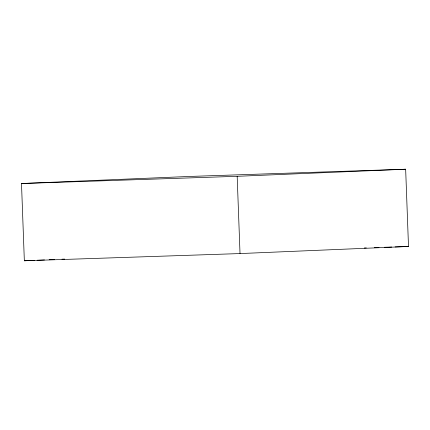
<?xml version="1.0" encoding="UTF-8"?>
<svg xmlns="http://www.w3.org/2000/svg" width="430" height="430" viewBox="0 0 430 430"><rect width="100%" height="100%" fill="white"/><g stroke="black" fill="none" stroke-linecap="round" stroke-linejoin="round"><path stroke-width="0.64" d="M21.5 183.524L189.979 176.434L405.657 169.221L408.5 246.476L240.021 253.566L24.343 260.779L21.5 183.524L237.177 176.311L405.657 169.221M24.343 260.779L34.411 260.36M37.098 260.247L44.478 259.935M49.176 259.736L54.551 259.51M61.931 259.199L64.618 259.086M364.291 247.954L366.301 247.884M374.342 247.615L379.029 247.46M384.388 247.282L391.757 247.035M395.106 246.922L408.5 246.476M237.177 176.311L240.021 253.566"/></g></svg>
